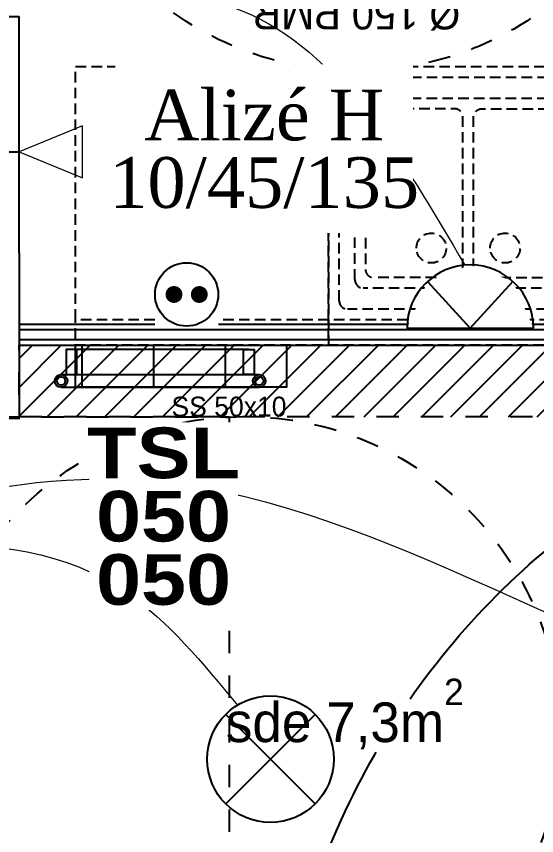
# Model space of a CAD drawing. Header units: centimetres. Extents: x -58072 to 12532, y -30603 to 6224.
# Drawn here: x 11680.4 to 11803.8, y 4193.2 to 4387.3 of the extents above; entities that cross this region are included whole.
import ezdxf

# ---------------------------------------------------------------- set-up
doc = ezdxf.new("R2010")
doc.units = ezdxf.units.CM
for name, pattern in [('ACAD_ISO02W100', [15, 12, -3]), ('Style de ligne -1', [0.41664, 0.20828, -0.20836]), ('Style de ligne -13', [0.147638, 0.098425, -0.049213]), ('Style de ligne -5', [0.20828, 0.069425, -0.138855]), ('VW-01', [0.41656, 0.20828, -0.20828])]:
    doc.linetypes.add(name, pattern=pattern)
for name, color, linetype in [('B Aménagement intérieur', 252, 'Continuous'), ('B Faux plafonds', 252, 'Continuous'), ('B Faux plafonds_Hatch', 9, 'Continuous'), ('B GÈnÈral_Hatch', 252, 'Continuous'), ('B Général', 252, 'Continuous'), ('C ANNOTATIONS-PMR', 252, 'Style de ligne -5'), ('C ANNOTATIONS-prestations', 252, 'Continuous'), ('C ANNOTATIONS-texte', 252, 'Continuous'), ('D SURFACES-shab', 252, 'Continuous'), ('F REMPLISSAGE-vert clair', 252, 'Continuous'), ('F REMPLISSAGE-vert foncé', 252, 'Continuous'), ('prlm-MOD', 7, 'Continuous'), ('prlm-VMC', 93, 'Continuous')]:
    doc.layers.add(name, color=color, linetype=linetype)
doc.layers.add('prlm-CHAUFF-CONV', color=1, linetype='Continuous', lineweight=25)
doc.layers.add('prlm-ELEC-CFO', color=1, linetype='Continuous', lineweight=25)
doc.layers.add('prlm-ZEROPLOT', color=254, linetype='Continuous', plot=False)
doc.styles.add('Eurostile', font='Eurosti.TTF')
doc.styles.add('Eurostile (italic)', font='Eurostib.TTF')
doc.styles.add('prlm-chauff-rad', font='ariblk.ttf', dxfattribs={"height": 12})
doc.styles.add('prlm-vmc', font='pala.ttf', dxfattribs={"height": 14})

# ---------------------------------------------------------------- blocks, each defined once
blk = doc.blocks.new('B 60.Evier 120.60 T3 et +')
at = {"layer": 'B Général', "linetype": 'Style de ligne -13', "ltscale": 25.4}
for p, q in [((-55.5, -2.5), (55.5, -2.5)), ((-57.5, -55.5), (-57.5, -4.5)), ((57.5, -4.5), (57.5, -55.5)), ((2, -7.53), (51.79, -7.53)), ((0, -50.5), (0, -9.53)), ((53.79, -9.53), (53.79, -50.5)), ((18.98, -10), (18.98, -10)), ((-52.12, -15), (-7.88, -15)), ((-52.5, -20), (-7.5, -20)), ((-52.5, -25), (-7.5, -25)), ((-52.5, -30), (-7.5, -30)), ((-52.5, -35), (-7.5, -35)), ((-52.5, -40), (-7.5, -40)), ((25.65, -43.33), (25.65, -43.33)), ((-52.12, -45), (-7.88, -45)), ((9.17, -50), (9.17, -50)), ((51.79, -52.5), (2, -52.5)), ((55.5, -57.5), (-55.5, -57.5))]:
    blk.add_line(p, q, dxfattribs=at)
at = {"layer": 'B Général', "linetype": 'Style de ligne -13', "ltscale": 25.4, "flags": 128}
blk.add_lwpolyline([(-60, 0), (-60, 6), (60, 6), (60, 0)], dxfattribs=at)
blk.add_lwpolyline([(-60, 0), (60, 0), (60, -60), (-60, -60)], close=True, dxfattribs=at)
for points in [[(25.65, -12), (25.65, -48, -0.414212), (23.65, -50), (4.5, -50, -0.198914), (3.09, -49.41, -0.198914), (2.5, -48), (2.5, -12, -0.414214), (4.5, -10)], [(25.65, -12, 0.414212), (23.65, -10), (4.45, -10)], [(28.15, -12), (28.15, -48, 0.414212), (30.15, -50), (49.29, -50, 0.198914), (50.71, -49.41, 0.198914), (51.29, -48), (51.29, -12, 0.414214), (49.29, -10)], [(28.15, -12, -0.414212), (30.15, -10), (49.34, -10)]]:
    blk.add_lwpolyline(points, format="xyb", dxfattribs=at)
at = {"layer": 'B Général', "linetype": 'Style de ligne -13', "ltscale": 25.4}
for centre, start, end in [((-55.5, -4.5), 90, 180), ((55.5, -4.5), 0, 90), ((2, -9.53), 90, 180), ((51.79, -9.53), 0, 90), ((2, -50.5), 180, 270), ((51.79, -50.5), 270, 0), ((-55.5, -55.5), 180, 270), ((55.5, -55.5), 270, 0)]:
    blk.add_arc(centre, 2, start, end, dxfattribs=at)
for centre in [(18.15, -17), (35.65, -17)]:
    blk.add_ellipse(centre, major_axis=(3.54, 0), ratio=1, dxfattribs=at)
blk = doc.blocks.new('B 60.Frigo')
at = {"layer": 'B Général', "linetype": 'Style de ligne -13', "ltscale": 25.4, "flags": 128}
blk.add_lwpolyline([(-30, 30), (30, 30), (30, -30), (-30, -30)], close=True, dxfattribs=at)
blk.add_lwpolyline([(30, -30), (30, -36), (-30, -36), (-30, -30)], dxfattribs=at)
at = {"layer": 'B Général', "insert": (0, 0), "char_height": 7.06, "attachment_point": 5, "line_spacing_factor": 0.894578, "style": 'Eurostile'}
blk.add_mtext('F', dxfattribs=at)
blk = doc.blocks.new('B 60.Rond 150_PMR')
at = {"layer": 'B Général', "linetype": 'VW-01', "ltscale": 25.4}
blk.add_circle((0, 0), 75, dxfattribs=at)
at = {"layer": 'B Général', "insert": (-61.5, 0), "char_height": 7.056, "attachment_point": 5, "rotation": 90, "line_spacing_factor": 0.894578, "style": 'Eurostile (italic)'}
blk.add_mtext('Ø 150 PMR', dxfattribs=at)
blk = doc.blocks.new('B 60.200_wc-2')
at = {"layer": 'B Général', "linetype": 'Continuous'}
for p, q in [((-25, -20.1), (-25, 0)), ((-24.9, 0.1), (24.9, 0.1)), ((25, -20.1), (25, 0)), ((-19.5, -44.2), (-19.5, -21.9)), ((19.5, -44.2), (19.5, -21.9))]:
    blk.add_line(p, q, dxfattribs=at)
at = {"layer": 'B Général', "linetype": 'Continuous', "flags": 128}
blk.add_lwpolyline([(-25, -20.1), (-24.9, -20.6), (-24.75, -20.9), (-24.55, -21.2), (-24.3, -21.45), (-23.9, -21.7), (-23.4, -21.85), (-23.15, -21.9), (23.25, -21.9), (23.55, -21.85), (23.9, -21.7), (24.2, -21.5), (24.45, -21.3), (24.65, -21.05), (24.8, -20.75), (24.9, -20.5), (24.95, -20.3), (25, -20.1)], dxfattribs=at)
for points in [[(-19.5, -44.2), (-19.5, -44.2, 0.036537), (-19.11, -49.53, 0.035337), (-17.94, -54.75), (-17.94, -54.75, 0.041299), (-16.22, -59.09), (-16.22, -59.09), (-16.22, -59.1, 0.041783), (-13.79, -63.08, 0.053503), (-10.77, -66.4), (-10.77, -66.4, 0.054816), (-7.12, -69.02), (-7.12, -69.02, 0.063755), (-3.68, -70.42), (-3.68, -70.42, 0.064897), (0, -70.9)], [(0, -70.9, 0.064897), (3.68, -70.42), (3.68, -70.42, 0.063726), (7.12, -69.02), (7.12, -69.02, 0.054816), (10.77, -66.4), (10.77, -66.4, 0.053503), (13.79, -63.08, 0.041783), (16.22, -59.1), (16.22, -59.09), (16.22, -59.09, 0.041299), (17.94, -54.75), (17.94, -54.75, 0.035337), (19.11, -49.53, 0.036556), (19.5, -44.2)]]:
    blk.add_lwpolyline(points, format="xyb", dxfattribs=at)
at = {"layer": 'B Général', "linetype": 'Continuous'}
for centre, start, end in [((-24.9, 0), 90, 180), ((24.9, 0), 0, 90)]:
    blk.add_arc(centre, 0.1, start, end, dxfattribs=at)
blk = doc.blocks.new('B 60.Groupe-2-1')
at = {"layer": 'B Général', "linetype": 'Style de ligne -1', "ltscale": 25.4, "flags": 128}
blk.add_lwpolyline([(-35.4, 7.6), (35.6, 7.6), (35.6, -32.4), (-35.4, -32.4)], close=True, dxfattribs=at)
at = {"layer": 'B Général', "xscale": -1, "rotation": 270}
blk.add_blockref('B 60.200_wc-2', (35.5, 7.5), dxfattribs=at)
blk = doc.blocks.new('B 60.WC-plan-PMR')
at = {"layer": 'B Général', "linetype": 'Style de ligne -1', "ltscale": 25.4, "flags": 128}
blk.add_lwpolyline([(-114.5, 112.5), (15.5, 112.5), (15.5, 32.5), (-114.5, 32.5)], close=True, dxfattribs=at)
at = {"layer": 'B Général'}
blk.add_blockref('B 60.Groupe-2-1', (0, 0), dxfattribs=at)
blk = doc.blocks.new('B 60.Sèche-serviette')
at = {"layer": 'B GÈnÈral_Hatch', "linetype": 'Continuous'}
h = blk.add_hatch(dxfattribs=at)
h.set_pattern_fill('H_BARDAGE V 150', color=256, style=0, pattern_type=2)
h.set_pattern_definition([(90, (0, 3.493), (17, 0), [])])
h.paths.add_polyline_path([(-25, 8.4925), (25, 8.4925), (25, -1.5075), (-25, -1.5075)])
at = {"layer": 'B Général', "linetype": 'Continuous', "flags": 128}
blk.add_lwpolyline([(-25, 8.4925), (25, 8.4925), (25, -1.5075), (-25, -1.5075)], close=True, dxfattribs=at)
at = {"layer": 'C ANNOTATIONS-prestations', "insert": (25, -8.4925), "char_height": 4.7037, "width": 50, "attachment_point": 9, "line_spacing_factor": 0.894578, "style": 'Eurostile'}
blk.add_mtext('SS 50x10', dxfattribs=at)
blk = doc.blocks.new('B 60.Groupe-18-1')
at = {"layer": 'B Faux plafonds_Hatch', "linetype": 'Continuous'}
h = blk.add_hatch(dxfattribs=at)
h.set_pattern_fill('F_P__SOFFITE', color=256, style=0, pattern_type=2)
h.set_pattern_definition([(45, (0, 0.2205), (-3.5277778, 3.3072917), [])])
h.paths.add_polyline_path([(11681.04, 4309.39), (11934.45, 4309.39), (11934.45, 4292.39), (11681.04, 4292.39)])
at = {"layer": 'B Faux plafonds', "linetype": 'VW-01', "ltscale": 25.4, "flags": 128}
blk.add_lwpolyline([(11681.04, 4309.39), (11934.45, 4309.39), (11934.45, 4292.39), (11681.04, 4292.39)], close=True, dxfattribs=at)
at = {"layer": 'B Général', "linetype": 'Continuous'}
for p, q in [((11681.04, 4314.39), (11934.45, 4314.39)), ((11681.04, 4309.39), (11934.45, 4309.39))]:
    blk.add_line(p, q, dxfattribs=at)
at = {"layer": 'D SURFACES-shab', "lineweight": 18, "flags": 128}
for points in [[(11934.45, 4314.39), (11934.45, 4883.39), (11539.45, 4883.39), (11539.45, 4568.51), (11449.44, 4568.51), (11449.44, 4387.29), (11681.04, 4387.29), (11681.04, 4314.39)], [(11586.04, 4292.29), (11586.04, 4143.39), (11653.04, 4143.39), (11653.04, 4083.39), (11934.45, 4083.39), (11934.45, 4309.61), (11681.04, 4309.16), (11681.04, 4291.84)]]:
    blk.add_lwpolyline(points, close=True, dxfattribs=at)
at = {"layer": 'F REMPLISSAGE-vert clair'}
for p, q in [((11681.04, 4313.09), (11934.45, 4313.09)), ((11681.04, 4310.69), (11934.45, 4310.69))]:
    blk.add_line(p, q, dxfattribs=at)
at = {"layer": 'F REMPLISSAGE-vert foncé', "linetype": 'Continuous'}
for p, q in [((11681.04, 4314.39), (11934.45, 4314.39)), ((11681.04, 4309.39), (11934.45, 4309.39))]:
    blk.add_line(p, q, dxfattribs=at)
at = {"layer": 'F REMPLISSAGE-vert foncé'}
for p, q in [((11681.04, 4313.09), (11934.45, 4313.09)), ((11681.04, 4310.69), (11934.45, 4310.69))]:
    blk.add_line(p, q, dxfattribs=at)
at = {"layer": 'B Général'}
for name, p in [('B 60.Frigo', (11724.45, 4345.39)), ('B 60.Sèche-serviette', (11719.45, 4300.9))]:
    blk.add_blockref(name, p, dxfattribs=at)
at = {"layer": 'B Général', "rotation": 180}
blk.add_blockref('B 60.Evier 120.60 T3 et +', (11814.45, 4315.39), dxfattribs=at)
at = {"layer": 'B Général', "xscale": -1, "rotation": 270}
blk.add_blockref('B 60.WC-plan-PMR', (11618.44, 4276.79), dxfattribs=at)
at = {"layer": 'C ANNOTATIONS-PMR', "ltscale": 25.4, "rotation": 90}
for p in [(11761, 4449.36), (11734.41, 4217.45)]:
    blk.add_blockref('B 60.Rond 150_PMR', p, dxfattribs=at)
at = {"layer": 'C ANNOTATIONS-texte', "insert": (11730.07, 4230.37), "char_height": 9.4074, "width": 139.08, "attachment_point": 1, "line_spacing_factor": 0.894578, "style": 'Eurostile'}
blk.add_mtext('sde 7,3m{\\H0.6667x;\\S2^ ;}', dxfattribs=at)
blk = doc.blocks.new('xi.be')
at = {"layer": 'prlm-VMC', "color": 0, "linetype": 'ByBlock', "lineweight": 5, "flags": 128}
blk.add_lwpolyline([(-6.17, -15), (6.17, -15), (0, 0)], close=True, dxfattribs=at)
at = {"layer": 'prlm-VMC', "color": 0, "linetype": 'ByBlock', "lineweight": 5}
blk.add_solid([(0, -1), (5.17, -14), (-5.17, -14), (0, -1)], dxfattribs=at)
blk = doc.blocks.new('xi.dchrob')
at = {"layer": 'prlm-ZEROPLOT', "color": 253, "linetype": 'ACAD_ISO02W100', "ltscale": 5}
for radius in [180, 120]:
    blk.add_circle((13.38, 0), radius, dxfattribs=at)
blk = doc.blocks.new('xi.PTCE')
at = {"layer": 'prlm-ELEC-CFO', "color": 0}
for points in [[(-10.61, 10.61), (10.61, -10.61)], [(10.61, 10.61), (-10.61, -10.61)]]:
    blk.add_lwpolyline(points, dxfattribs=at)
at = {"layer": 'prlm-ELEC-CFO', "color": 0, "linetype": 'ByBlock'}
blk.add_circle((0, 0), 15, dxfattribs=at)
blk = doc.blocks.new('xi.ECAP')
at = {"color": 0}
blk.add_wipeout([(-15, 0), (-10.13, 11.06), (0, 15), (10.13, 11.06), (15, 0)], dxfattribs=at).dxf.layer = 'prlm-ELEC-CFO'
at = {"layer": 'prlm-ELEC-CFO', "color": 0, "linetype": 'ByBlock', "lineweight": -2, "flags": 128}
blk.add_lwpolyline([(15, 0, 1), (-15, 0)], format="xyb", close=True, dxfattribs=at)
at = {"layer": 'prlm-ELEC-CFO', "color": 0}
blk.add_lwpolyline([(-10.13, 11.06), (0, 0), (10.13, 11.06)], dxfattribs=at)
blk = doc.blocks.new('xi.PC')
at = {"color": 0, "lineweight": 5}
blk.add_wipeout([(-7.5, -7.5), (7.5, -7.5), (7.5, 7.5), (-7.5, 7.5)], dxfattribs=at).dxf.layer = 'prlm-ELEC-CFO'
at = {"layer": 'prlm-ELEC-CFO', "color": 0, "linetype": 'ByBlock', "lineweight": 5, "const_width": 2}
for points in [[(-4, 0, 1), (-2, 0, 1)], [(2, 0, 1), (4, 0, 1)]]:
    blk.add_lwpolyline(points, format="xyb", close=True, dxfattribs=at)
at = {"layer": 'prlm-ELEC-CFO', "color": 0, "linetype": 'ByBlock', "lineweight": -2}
blk.add_circle((0, 0), 7.5, dxfattribs=at)
blk = doc.blocks.new('xi.TSL-050-050')
at = {"layer": 'prlm-CHAUFF-CONV', "linetype": 'ByBlock', "lineweight": -2}
h = blk.add_hatch(color=0, dxfattribs=at)
edge = h.paths.add_edge_path()
edge.add_arc((-23.5, 7.5), 1.5, 0, 360)
edge = h.paths.add_edge_path(flags=17)
edge.add_arc((-23.5, 7.5), 1, 0, 360)
edge = h.paths.add_edge_path()
edge.add_arc((23.5, 7.5), 1.5, 0, 360)
edge = h.paths.add_edge_path(flags=17)
edge.add_arc((23.5, 7.5), 1, 0, 360)
at = {"layer": 'prlm-CHAUFF-CONV', "color": 0, "linetype": 'ByBlock', "lineweight": -2, "flags": 128}
for points in [[(23.5, 9), (-23.5, 9)], [(23.5, 6), (-23.5, 6)]]:
    blk.add_lwpolyline(points, dxfattribs=at)
at = {"layer": 'prlm-CHAUFF-CONV', "color": 0, "linetype": 'ByBlock', "lineweight": -2}
for points in [[(-19.73, 0), (-22.27, 0), (-22.27, 6), (-19.73, 6)], [(19.73, 0), (22.27, 0), (22.27, 6), (19.73, 6)]]:
    blk.add_lwpolyline(points, close=True, dxfattribs=at)
for centre, radius in [((-23.5, 7.5), 1.5), ((-23.5, 7.5), 1), ((23.5, 7.5), 1.5), ((23.5, 7.5), 1)]:
    blk.add_circle(centre, radius, dxfattribs=at)
at = {"layer": 'prlm-ZEROPLOT', "linetype": 'ByBlock', "lineweight": -2, "flags": 128}
blk.add_lwpolyline([(-21, 0), (21, 0)], dxfattribs=at)

msp = doc.modelspace()

# ---------------------------------------------------------------- linework, layer by layer
at = {"layer": 'B Aménagement intérieur', "linetype": 'Continuous'}
for p, q in [((11581.042, 4387.289), (11681.042, 4387.289)), ((11681.042, 4331.289), (11681.042, 4387.289)), ((11681.042, 4331.289), (11681.042, 4292.289)), ((11676.042, 4292.289), (11681.042, 4292.289))]:
    msp.add_line(p, q, dxfattribs=at)
at = {"layer": 'F REMPLISSAGE-vert foncé', "linetype": 'Continuous'}
for p, q in [((11581.042, 4387.289), (11681.042, 4387.289)), ((11681.042, 4331.289), (11681.042, 4387.289)), ((11681.042, 4331.289), (11681.042, 4292.289))]:
    msp.add_line(p, q, dxfattribs=at)
at = {"layer": 'prlm-ELEC-CFO', "lineweight": 13}
for points in [[(11595.455, 4251.437), (11709.84, 4277.401), (11867.702, 4222.826), (11928.256, 4214.081)], [(11595.542, 4250.662), (11706.69, 4250.662), (11732.832, 4224.088)]]:
    msp.add_spline(points, degree=3, dxfattribs=at)
at = {"layer": 'prlm-VMC'}
msp.add_lwpolyline([(11661.698, 4355.178), (11681.042, 4355.178)], dxfattribs=at)

# ---------------------------------------------------------------- block references
at = {"layer": 'B Aménagement intérieur'}
msp.add_blockref('B 60.Groupe-18-1', (0, 0), dxfattribs=at)
at = {"layer": 'prlm-CHAUFF-CONV', "rotation": 180}
msp.add_blockref('xi.TSL-050-050', (11714.492, 4308.389), dxfattribs=at)
at = {"layer": 'prlm-ELEC-CFO'}
msp.add_blockref('xi.PTCE', (11740.642, 4211.282), dxfattribs=at)
at = {"layer": 'prlm-MOD', "rotation": 180}
msp.add_blockref('xi.dchrob', (11934.907, 4122.773), dxfattribs=at)
at = {"layer": 'prlm-VMC', "ltscale": 50, "rotation": 90}
msp.add_blockref('xi.be', (11681.042, 4355.178), dxfattribs=at)

# ---------------------------------------------------------------- next in the draw order: block references
at = {"layer": 'prlm-ELEC-CFO'}
msp.add_blockref('xi.ECAP', (11788.031, 4313.386), dxfattribs=at)

# ---------------------------------------------------------------- next in the draw order: texts
at = {"layer": 'prlm-CHAUFF-CONV', "lineweight": 20, "insert": (11715.303, 4268.771), "char_height": 12, "width": 32.8236, "attachment_point": 5, "line_spacing_factor": 0.75, "style": 'prlm-chauff-rad', "bg_fill": 3, "box_fill_scale": 1.1, "bg_fill_color": 256, "bg_fill_transparency": 0}
msp.add_mtext('TSL\\P050\\P050', dxfattribs=at)

# ---------------------------------------------------------------- next in the draw order: linework, layer by layer
at = {"layer": 'prlm-ELEC-CFO', "lineweight": 13}
msp.add_spline([(11674.18, 4391.137), (11734.065, 4388.541), (11786.745, 4328.33)], degree=3, dxfattribs=at)

# ---------------------------------------------------------------- next in the draw order: block references
at = {"layer": 'prlm-ELEC-CFO'}
msp.add_blockref('xi.PC', (11720.769, 4321.389), dxfattribs=at)

# ---------------------------------------------------------------- next in the draw order: texts
at = {"layer": 'prlm-VMC', "ltscale": 25, "insert": (11739.162, 4355.832), "char_height": 12, "width": 58.61474, "attachment_point": 5, "line_spacing_factor": 0.8, "style": 'prlm-vmc', "bg_fill": 2}
msp.add_mtext('Alizé H 10/45/135', dxfattribs=at)

doc.saveas('drawing.dxf')
